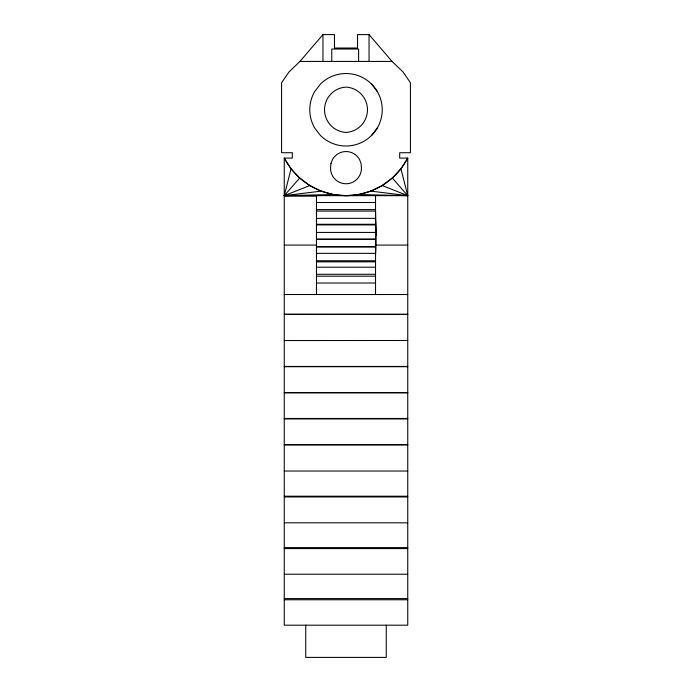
<?xml version="1.0" encoding="UTF-8"?>
<svg xmlns="http://www.w3.org/2000/svg" width="692" height="692" viewBox="0 0 692 692"><rect width="100%" height="100%" fill="white"/><g stroke="black" fill="none" stroke-linecap="round" stroke-linejoin="round"><path stroke-width="1.04" d="M284.256 195.784L316.469 195.672L316.469 294.524M316.469 195.784L284.256 195.672L291.064 168.753L284.256 158.087L292.309 158.087L292.309 152.716L281.575 152.716L281.575 82.729L288.945 72.003L299.921 61.441L322.956 34.6L334.478 34.6L334.478 48.025L357.522 48.025L357.522 34.6L369.044 34.6L392.079 61.441L403.055 72.003L410.425 82.729L410.425 152.716L399.691 152.716L399.691 158.087L407.744 158.087L407.744 625.187L284.256 625.187L284.256 158.087A69.511 69.511 0 0 0 407.744 158.087L400.936 168.753L392.303 178L382.14 185.534L370.782 191.104L358.603 194.521L346 195.672L333.397 194.521L284.256 195.672L299.697 178L291.064 168.753M377.382 91.647L371.63 84.139A36.243 36.243 0 0 0 320.37 84.139L314.618 91.647A36.243 36.243 0 0 0 314.618 127.882L320.37 135.39A36.243 36.243 0 0 0 371.63 135.39L377.382 127.882M400.936 168.753L407.744 195.672L284.256 195.672L309.86 185.534L321.218 191.104L333.397 194.521M284.256 195.672L321.218 191.104M299.921 61.441L392.079 61.441M316.469 202.505L375.531 202.505M316.469 209.59L375.531 209.59M316.469 211.077L375.531 211.077M316.469 218.352L375.531 218.352M316.469 224.277L375.531 224.277M316.469 224.917L375.531 224.917M316.469 232.434L375.531 232.434M316.469 239.129L375.531 239.129M316.469 239.345L375.531 239.345M284.256 245.098L316.469 245.098M375.531 245.098L407.744 245.098M316.469 246.689L375.531 246.689M316.469 246.906L375.531 246.906M316.469 253.35L375.531 253.35M316.469 260.763L375.531 260.763M316.469 261.835L375.531 261.835M316.469 267.207L375.531 267.207M316.469 274.283L375.531 274.283M316.469 276.186L375.531 276.186M316.469 283.028L375.531 283.028M284.256 294.524L407.744 294.524M284.256 340.55L407.744 340.49M284.256 366.431L407.744 366.431M284.256 366.717L407.744 366.717M284.256 392.572L407.744 392.572M284.256 392.857L407.744 392.857M284.256 418.452L407.744 418.452M284.256 418.963L407.744 418.963M284.256 444.515L407.744 444.515M284.256 445.025L407.744 445.025M284.256 471.027L407.744 471.027M284.256 496.225L407.744 496.225M284.256 496.96L407.744 496.96M284.256 522.815L407.744 522.815M284.256 547.614L407.744 547.614M284.256 548.574L407.744 548.574M284.256 574.23L407.744 574.23M284.256 598.597L407.744 598.597M284.256 599.774L407.744 599.774M358.603 194.521L407.744 195.672L392.303 178M370.782 191.104L407.744 195.672L382.14 185.534M299.697 178L309.86 185.534M375.531 210.351L376.076 235.505A38.311 4.273 87.8 0 1 375.531 254.561M316.469 210.351L316.581 215.584M386.266 625.187L386.266 657.4L305.734 657.4L305.734 625.187M375.531 195.672L375.531 294.524M369.044 34.6L369.044 61.441M358.612 61.441L358.612 49.028L331.771 49.028L331.771 61.441M322.956 34.6L322.956 61.441M371.63 84.139A36.243 36.243 0 0 1 371.63 135.39M316.469 219.554A38.311 2.733 87.9 0 1 316.573 221.674M375.531 219.554A38.311 2.733 87.9 0 1 376.076 235.505M316.59 253.073A38.311 4.273 87.8 0 1 316.469 254.561M330.94 163.528L330.568 167.646A15.449 15.449 0 0 0 346 183.761A15.449 15.449 0 0 0 361.432 167.646L361.06 163.528L359.598 159.653A15.449 15.449 0 0 0 332.402 159.653L330.94 163.528M407.744 314.315L284.256 314.315L407.744 314.376M367.478 109.769A22.68 22.68 0 0 0 346 87.114A22.68 22.68 0 0 0 324.522 109.769A22.68 22.68 0 0 0 346 132.414A22.68 22.68 0 0 0 367.478 109.769"/></g></svg>
